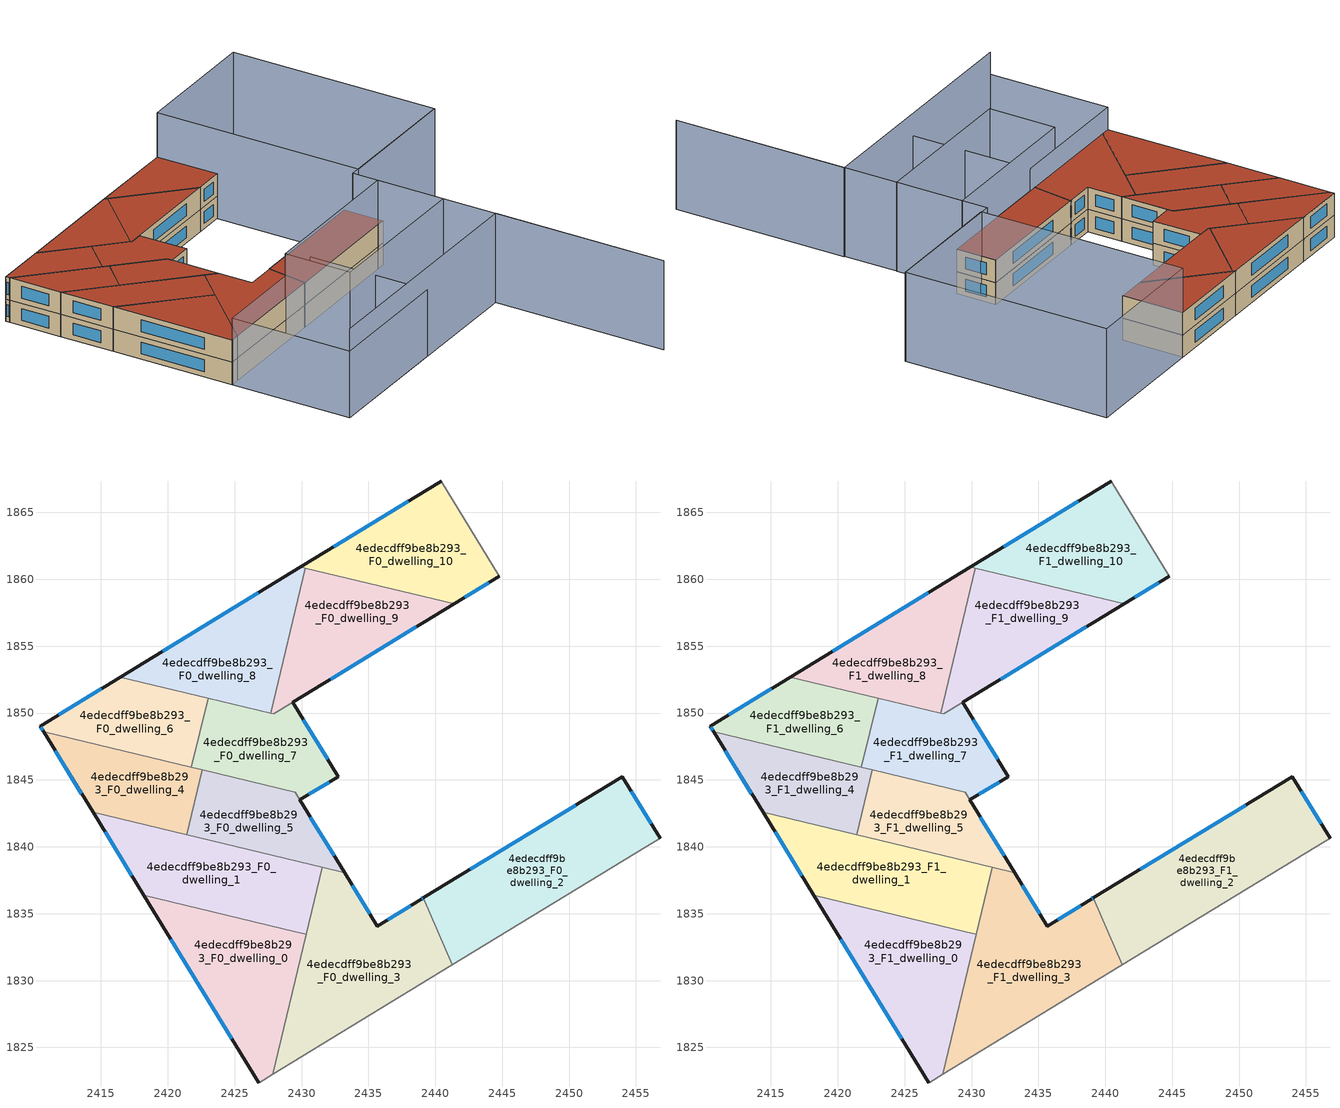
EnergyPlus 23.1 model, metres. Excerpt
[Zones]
4edecdff9be8b293_F0_dwelling_0
 floor ground (EU_floor_Construction): 2430.35,1833.46 2427.83,1822.98 2426.83,1822.37 2418.22,1836.37 z0
 wall outside (EU_wall_Construction): 2418.22,1836.37 2426.82,1822.37 z0:3
 wall adiabatic (EU_wall_Construction): 2426.83,1822.37 2427.83,1822.98 z0:3
 wall to 4edecdff9be8b293_F0_dwelling_1 (EU_wall_Construction): 2429.53,1833.66 2418.22,1836.37 / 2430.35,1833.46 2429.54,1833.66 z0:3
 wall to 4edecdff9be8b293_F0_dwelling_3 (EU_wall_Construction): 2427.83,1822.98 2430.35,1833.46 z0:3
 window (EU_Window_Construction): 2420.24,1833.08 2424.8,1825.66 z0.7:2.3
4edecdff9be8b293_F0_dwelling_1
 floor ground (EU_floor_Construction): 2431.55,1838.46 2430.35,1833.46 2418.22,1836.37 2414.42,1842.57 z0
 wall outside (EU_wall_Construction): 2414.42,1842.57 2418.22,1836.37 z0:3
 wall to 4edecdff9be8b293_F0_dwelling_5 (EU_wall_Construction): 2431.55,1838.46 2421.41,1840.89 z0:3
 wall to 4edecdff9be8b293_F0_dwelling_3 (EU_wall_Construction): 2430.35,1833.47 2431.55,1838.46 z0:3
 wall to 4edecdff9be8b293_F0_dwelling_4 (EU_wall_Construction): 2421.41,1840.89 2414.42,1842.57 z0:3
 window (EU_Window_Construction): 2415.31,1841.11 2417.33,1837.83 z0.7:2.3
4edecdff9be8b293_F0_dwelling_10
 floor ground (EU_floor_Construction): 2440.43,1867.32 2444.78,1860.23 2441.4,1858.17 2429.94,1860.92 z0
 wall outside (EU_wall_Construction): 2440.43,1867.32 2429.94,1860.92 / 2441.4,1858.17 2444.78,1860.23 z0:3
 wall adiabatic (EU_wall_Construction): 2444.78,1860.23 2440.43,1867.32 z0:3
 wall to 4edecdff9be8b293_F0_dwelling_9 (EU_wall_Construction): 2430.29,1860.84 2441.4,1858.17 z0:3
 wall to 4edecdff9be8b293_F0_dwelling_8 (EU_wall_Construction): 2429.94,1860.92 2430.29,1860.84 z0:3
 window (EU_Window_Construction): 2437.96,1865.82 2432.4,1862.42 / 2442.19,1858.65 2443.99,1859.75 z0.7:2.3
4edecdff9be8b293_F0_dwelling_2
 floor ground (EU_floor_Construction): 2453.97,1845.25 2456.8,1840.65 2455.69,1839.98 2441.25,1831.17 2439.11,1836.18 z0
 wall outside (EU_wall_Construction): 2456.8,1840.65 2453.97,1845.25 2439.11,1836.18 z0:3
 wall adiabatic (EU_wall_Construction): 2441.25,1831.17 2455.69,1839.98 2456.8,1840.65 z0:3
 wall to 4edecdff9be8b293_F0_dwelling_3 (EU_wall_Construction): 2439.11,1836.18 2441.25,1831.17 z0:3
 window (EU_Window_Construction): 2456.13,1841.73 2454.63,1844.17 / 2450.48,1843.12 2442.6,1838.31 z0.7:2.3
4edecdff9be8b293_F0_dwelling_3
 floor ground (EU_floor_Construction): 2439.11,1836.18 2441.25,1831.17 2441.08,1831.07 2427.83,1822.98 2431.55,1838.46 2433.23,1838.05 2435.67,1834.08 2438.94,1836.08 z0
 wall outside (EU_wall_Construction): 2439.11,1836.18 2438.94,1836.08 2435.67,1834.08 2433.23,1838.05 z0:3
 wall adiabatic (EU_wall_Construction): 2427.83,1822.98 2441.08,1831.07 2441.25,1831.17 z0:3
 wall to 4edecdff9be8b293_F0_dwelling_5 (EU_wall_Construction): 2433.23,1838.05 2431.55,1838.45 z0:3
 window (EU_Window_Construction): 2438.17,1835.61 2436.44,1834.55 / 2439.07,1836.16 2438.98,1836.1 / 2435.1,1835.01 2433.81,1837.12 z0.7:2.3
4edecdff9be8b293_F0_dwelling_4
 floor ground (EU_floor_Construction): 2422.58,1845.75 2421.41,1840.89 2414.42,1842.57 2410.71,1848.6 z0
 wall outside (EU_wall_Construction): 2410.71,1848.6 2414.42,1842.57 z0:3
 wall to 4edecdff9be8b293_F0_dwelling_5 (EU_wall_Construction): 2421.41,1840.89 2422.58,1845.75 z0:3
 wall to 4edecdff9be8b293_F0_dwelling_6 (EU_wall_Construction): 2421.77,1845.95 2410.71,1848.6 z0:3
 wall to 4edecdff9be8b293_F0_dwelling_7 (EU_wall_Construction): 2422.58,1845.75 2421.77,1845.95 z0:3
 window (EU_Window_Construction): 2411.58,1847.18 2413.55,1843.98 z0.7:2.3
4edecdff9be8b293_F0_dwelling_5
 floor ground (EU_floor_Construction): 2429.53,1844.08 2433.23,1838.05 2421.41,1840.89 2422.58,1845.75 z0
 wall outside (EU_wall_Construction): 2433.23,1838.05 2429.88,1843.51 z0:3
 wall to 4edecdff9be8b293_F0_dwelling_7 (EU_wall_Construction): 2429.88,1843.51 2429.53,1844.08 2422.58,1845.75 z0:3
 window (EU_Window_Construction): 2432.45,1839.33 2430.67,1842.23 z0.7:2.3
4edecdff9be8b293_F0_dwelling_6
 floor ground (EU_floor_Construction): 2423.01,1851.11 2421.77,1845.95 2410.71,1848.6 2410.45,1849.03 2416.45,1852.69 z0
 wall outside (EU_wall_Construction): 2416.45,1852.69 2410.45,1849.03 2410.71,1848.6 z0:3
 wall to 4edecdff9be8b293_F0_dwelling_7 (EU_wall_Construction): 2421.77,1845.95 2423.01,1851.11 z0:3
 wall to 4edecdff9be8b293_F0_dwelling_8 (EU_wall_Construction): 2423.01,1851.11 2416.45,1852.69 z0:3
 window (EU_Window_Construction): 2415.04,1851.83 2411.86,1849.89 / 2410.51,1848.93 2410.65,1848.7 z0.7:2.3
4edecdff9be8b293_F0_dwelling_7
 floor ground (EU_floor_Construction): 2429.33,1850.81 2432.74,1845.25 2429.88,1843.51 2429.53,1844.08 2421.77,1845.95 2423.01,1851.11 2427.91,1849.94 z0
 wall outside (EU_wall_Construction): 2429.88,1843.51 2432.74,1845.25 2429.33,1850.81 z0:3
 wall to 4edecdff9be8b293_F0_dwelling_9 (EU_wall_Construction): 2429.33,1850.81 2427.91,1849.94 / 2427.9,1849.94 2427.68,1849.99 z0:3
 wall to 4edecdff9be8b293_F0_dwelling_8 (EU_wall_Construction): 2427.68,1849.99 2423.01,1851.11 z0:3
 window (EU_Window_Construction): 2431.94,1846.56 2430.13,1849.5 / 2430.55,1843.92 2432.07,1844.84 z0.7:2.3
4edecdff9be8b293_F0_dwelling_8
 floor ground (EU_floor_Construction): 2430.29,1860.84 2427.68,1849.99 2416.45,1852.69 2429.94,1860.92 z0
 wall outside (EU_wall_Construction): 2429.94,1860.92 2416.45,1852.69 z0:3
 wall to 4edecdff9be8b293_F0_dwelling_9 (EU_wall_Construction): 2427.68,1849.99 2430.29,1860.84 z0:3
 window (EU_Window_Construction): 2426.77,1858.99 2419.62,1854.62 z0.7:2.3
4edecdff9be8b293_F0_dwelling_9
 floor ground (EU_floor_Construction): 2441.4,1858.17 2427.91,1849.94 2427.68,1849.99 2430.29,1860.84 z0
 wall outside (EU_wall_Construction): 2429.34,1850.81 2441.4,1858.17 z0:3
 window (EU_Window_Construction): 2432.17,1852.54 2438.57,1856.44 z0.7:2.3
4edecdff9be8b293_F1_dwelling_0
 floor to 4edecdff9be8b293_F0_dwelling_0 (EU_floor_Construction): 2430.35,1833.46 2427.83,1822.98 2426.83,1822.37 2418.22,1836.37 z3
 wall outside (EU_wall_Construction): 2418.22,1836.37 2426.82,1822.37 z3:6
 wall adiabatic (EU_wall_Construction): 2426.83,1822.37 2427.83,1822.98 z3:6
 wall to 4edecdff9be8b293_F1_dwelling_1 (EU_wall_Construction): 2429.53,1833.66 2418.22,1836.37 / 2430.35,1833.46 2429.54,1833.66 z3:6
 wall to 4edecdff9be8b293_F1_dwelling_3 (EU_wall_Construction): 2427.83,1822.98 2430.35,1833.46 z3:6
 window (EU_Window_Construction): 2420.24,1833.08 2424.8,1825.66 z3.7:5.3
 roof outside (EU_roof_Construction): 2427.83,1822.98 2430.35,1833.46 2418.22,1836.37 2426.82,1822.37 z6
4edecdff9be8b293_F1_dwelling_1
 floor to 4edecdff9be8b293_F0_dwelling_1 (EU_floor_Construction): 2431.55,1838.46 2430.35,1833.46 2418.22,1836.37 2414.42,1842.57 z3
 wall outside (EU_wall_Construction): 2414.42,1842.57 2418.22,1836.37 z3:6
 wall to 4edecdff9be8b293_F1_dwelling_5 (EU_wall_Construction): 2431.55,1838.46 2421.41,1840.89 z3:6
 wall to 4edecdff9be8b293_F1_dwelling_3 (EU_wall_Construction): 2430.35,1833.47 2431.55,1838.46 z3:6
 wall to 4edecdff9be8b293_F1_dwelling_4 (EU_wall_Construction): 2421.41,1840.89 2414.42,1842.57 z3:6
 window (EU_Window_Construction): 2415.31,1841.11 2417.33,1837.83 z3.7:5.3
 roof outside (EU_roof_Construction): 2430.35,1833.46 2431.55,1838.46 2414.42,1842.57 2418.22,1836.37 z6
4edecdff9be8b293_F1_dwelling_10
 floor to 4edecdff9be8b293_F0_dwelling_10 (EU_floor_Construction): 2440.43,1867.32 2444.78,1860.23 2441.4,1858.17 2429.94,1860.92 z3
 wall outside (EU_wall_Construction): 2440.43,1867.32 2429.94,1860.92 / 2441.4,1858.17 2444.78,1860.23 z3:6
 wall adiabatic (EU_wall_Construction): 2444.78,1860.23 2440.43,1867.32 z3:6
 wall to 4edecdff9be8b293_F1_dwelling_9 (EU_wall_Construction): 2430.29,1860.84 2441.4,1858.17 z3:6
 wall to 4edecdff9be8b293_F1_dwelling_8 (EU_wall_Construction): 2429.94,1860.92 2430.29,1860.84 z3:6
 window (EU_Window_Construction): 2437.96,1865.82 2432.4,1862.42 / 2442.19,1858.65 2443.99,1859.75 z3.7:5.3
 roof outside (EU_roof_Construction): 2444.78,1860.23 2440.43,1867.32 2429.94,1860.92 2441.4,1858.17 z6
4edecdff9be8b293_F1_dwelling_2
 floor to 4edecdff9be8b293_F0_dwelling_2 (EU_floor_Construction): 2453.97,1845.25 2456.8,1840.65 2455.69,1839.98 2441.25,1831.17 2439.11,1836.18 z3
 wall outside (EU_wall_Construction): 2456.8,1840.65 2453.97,1845.25 2439.11,1836.18 z3:6
 wall adiabatic (EU_wall_Construction): 2441.25,1831.17 2455.69,1839.98 2456.8,1840.65 z3:6
 wall to 4edecdff9be8b293_F1_dwelling_3 (EU_wall_Construction): 2439.11,1836.18 2441.25,1831.17 z3:6
 window (EU_Window_Construction): 2456.13,1841.73 2454.63,1844.17 / 2450.48,1843.12 2442.6,1838.31 z3.7:5.3
 roof outside (EU_roof_Construction): 2455.69,1839.98 2456.8,1840.65 2453.97,1845.25 2439.11,1836.18 2441.25,1831.17 z6
4edecdff9be8b293_F1_dwelling_3
 floor to 4edecdff9be8b293_F0_dwelling_3 (EU_floor_Construction): 2439.11,1836.18 2441.25,1831.17 2441.08,1831.07 2427.83,1822.98 2431.55,1838.46 2433.23,1838.05 2435.67,1834.08 2438.94,1836.08 z3
 wall outside (EU_wall_Construction): 2439.11,1836.18 2438.94,1836.08 2435.67,1834.08 2433.23,1838.05 z3:6
 wall adiabatic (EU_wall_Construction): 2427.83,1822.98 2441.08,1831.07 2441.25,1831.17 z3:6
 wall to 4edecdff9be8b293_F1_dwelling_5 (EU_wall_Construction): 2433.23,1838.05 2431.55,1838.45 z3:6
 window (EU_Window_Construction): 2438.17,1835.61 2436.44,1834.55 / 2439.07,1836.16 2438.98,1836.1 / 2435.1,1835.01 2433.81,1837.12 z3.7:5.3
 roof outside (EU_roof_Construction): 2441.08,1831.07 2441.25,1831.17 2439.11,1836.18 2438.94,1836.08 2435.67,1834.08 2433.23,1838.05 2431.55,1838.46 2427.83,1822.98 z6
4edecdff9be8b293_F1_dwelling_4
 floor to 4edecdff9be8b293_F0_dwelling_4 (EU_floor_Construction): 2422.58,1845.75 2421.41,1840.89 2414.42,1842.57 2410.71,1848.6 z3
 wall outside (EU_wall_Construction): 2410.71,1848.6 2414.42,1842.57 z3:6
 wall to 4edecdff9be8b293_F1_dwelling_5 (EU_wall_Construction): 2421.41,1840.89 2422.58,1845.75 z3:6
 wall to 4edecdff9be8b293_F1_dwelling_6 (EU_wall_Construction): 2421.77,1845.95 2410.71,1848.6 z3:6
 wall to 4edecdff9be8b293_F1_dwelling_7 (EU_wall_Construction): 2422.58,1845.75 2421.77,1845.95 z3:6
 window (EU_Window_Construction): 2411.58,1847.18 2413.55,1843.98 z3.7:5.3
 roof outside (EU_roof_Construction): 2421.41,1840.89 2422.58,1845.75 2410.71,1848.6 2414.42,1842.57 z6
4edecdff9be8b293_F1_dwelling_5
 floor to 4edecdff9be8b293_F0_dwelling_5 (EU_floor_Construction): 2429.53,1844.08 2433.23,1838.05 2421.41,1840.89 2422.58,1845.75 z3
 wall outside (EU_wall_Construction): 2433.23,1838.05 2429.88,1843.51 z3:6
 wall to 4edecdff9be8b293_F1_dwelling_7 (EU_wall_Construction): 2429.88,1843.51 2429.53,1844.08 2422.58,1845.75 z3:6
 window (EU_Window_Construction): 2432.45,1839.33 2430.67,1842.23 z3.7:5.3
 roof outside (EU_roof_Construction): 2433.23,1838.05 2429.53,1844.08 2422.58,1845.75 2421.41,1840.89 z6
4edecdff9be8b293_F1_dwelling_6
 floor to 4edecdff9be8b293_F0_dwelling_6 (EU_floor_Construction): 2423.01,1851.11 2421.77,1845.95 2410.71,1848.6 2410.45,1849.03 2416.45,1852.69 z3
 wall outside (EU_wall_Construction): 2416.45,1852.69 2410.45,1849.03 2410.71,1848.6 z3:6
 wall to 4edecdff9be8b293_F1_dwelling_7 (EU_wall_Construction): 2421.77,1845.95 2423.01,1851.11 z3:6
 wall to 4edecdff9be8b293_F1_dwelling_8 (EU_wall_Construction): 2423.01,1851.11 2416.45,1852.69 z3:6
 window (EU_Window_Construction): 2415.04,1851.83 2411.86,1849.89 / 2410.51,1848.93 2410.65,1848.7 z3.7:5.3
 roof outside (EU_roof_Construction): 2421.77,1845.95 2423.01,1851.11 2416.45,1852.69 2410.45,1849.03 2410.71,1848.6 z6
4edecdff9be8b293_F1_dwelling_7
 floor to 4edecdff9be8b293_F0_dwelling_7 (EU_floor_Construction): 2429.33,1850.81 2432.74,1845.25 2429.88,1843.51 2429.53,1844.08 2421.77,1845.95 2423.01,1851.11 2427.91,1849.94 z3
 wall outside (EU_wall_Construction): 2429.88,1843.51 2432.74,1845.25 2429.33,1850.81 z3:6
 wall to 4edecdff9be8b293_F1_dwelling_9 (EU_wall_Construction): 2429.33,1850.81 2427.91,1849.94 / 2427.9,1849.94 2427.68,1849.99 z3:6
 wall to 4edecdff9be8b293_F1_dwelling_8 (EU_wall_Construction): 2427.68,1849.99 2423.01,1851.11 z3:6
 window (EU_Window_Construction): 2431.94,1846.56 2430.13,1849.5 / 2430.55,1843.92 2432.07,1844.84 z3.7:5.3
 roof outside (EU_roof_Construction): 2432.74,1845.25 2429.33,1850.81 2427.91,1849.94 2423.01,1851.11 2421.77,1845.95 2429.53,1844.08 2429.88,1843.51 z6
4edecdff9be8b293_F1_dwelling_8
 floor to 4edecdff9be8b293_F0_dwelling_8 (EU_floor_Construction): 2430.29,1860.84 2427.68,1849.99 2416.45,1852.69 2429.94,1860.92 z3
 wall outside (EU_wall_Construction): 2429.94,1860.92 2416.45,1852.69 z3:6
 wall to 4edecdff9be8b293_F1_dwelling_9 (EU_wall_Construction): 2427.68,1849.99 2430.29,1860.84 z3:6
 window (EU_Window_Construction): 2426.77,1858.99 2419.62,1854.62 z3.7:5.3
 roof outside (EU_roof_Construction): 2427.68,1849.99 2430.29,1860.84 2429.94,1860.92 2416.45,1852.69 z6
4edecdff9be8b293_F1_dwelling_9
 floor to 4edecdff9be8b293_F0_dwelling_9 (EU_floor_Construction): 2441.4,1858.17 2427.9,1849.94 2427.68,1849.99 2430.29,1860.84 z3
 wall outside (EU_wall_Construction): 2429.34,1850.81 2441.4,1858.17 z3:6
 window (EU_Window_Construction): 2432.17,1852.54 2438.57,1856.44 z3.7:5.3
 roof outside (EU_roof_Construction): 2441.4,1858.17 2430.29,1860.84 2427.68,1849.99 2427.9,1849.94 z6
shading: 2435.32,1808.53 2464.24,1826.17 / 2464.24,1826.17 2476.37,1806.3 / 2476.4,1806.25 2453.87,1842.93 / 2453.87,1842.93 2470,1852.84 / 2460.42,1832.28 2442.01,1821.04 / 2442.01,1821.04 2437.3,1828.76 / 2437.3,1828.76 2455.71,1839.99 / 2455.71,1839.99 2460.42,1832.28 / 2455,1843.57 2440.43,1867.32 / 2440.43,1867.32 2455.52,1876.59 / 2455.52,1876.59 2470.1,1852.83 / 2470.1,1852.83 2455,1843.57 z0:12; 2450.69,1817.85 2435.31,1808.46 / 2435.31,1808.46 2426.82,1822.37 / 2426.82,1822.37 2442.21,1831.76 / 2442.21,1831.76 2450.69,1817.85 z0:9
[Building]
EU S2 Campaign: North Axis=0; Terrain=City; Solar Distribution=FullExterior
[Site:Location]
Budapest.Ferenc.Liszt.Intl.AP: Latitude=47.437; Longitude=19.256; Time Zone=1; Elevation=185
[SizingPeriod:WeatherFileDays]
AnnualSizingPeriod: Begin Month=1; Begin Day of Month=1; End Month=12; End Day of Month=31; Day of Week for Start Day=Monday; Use Weather File Daylight Saving Period=No; Use Weather File Rain and Snow Indicators=No
[MATERIAL]
EU_InternalMass_Material: Roughness=MediumRough; Thickness=0.1; Conductivity=1; Density=1800; Specific Heat=900; Thermal Absorptance=0.9; Solar Absorptance=0.7; Visible Absorptance=0.7
[MATERIAL:NOMASS] Roughness=MediumRough; Thermal Absorptance=0.9; Solar Absorptance=0.7; Visible Absorptance=0.7
Name | Thermal Resistance
EU_wall_NoMass | 0.832559
EU_roof_NoMass | 1.39638
EU_floor_NoMass | 0.872794
[WINDOWMATERIAL:SIMPLEGLAZINGSYSTEM]
EU_Window_SimpleGlazing: UFactor=2.79869; Solar Heat Gain Coefficient=0.75; Visible Transmittance=0.75
[CONSTRUCTION]
EU_wall_Construction: EU_wall_NoMass
EU_roof_Construction: EU_roof_NoMass
EU_floor_Construction: EU_floor_NoMass
EU_Window_Construction: EU_Window_SimpleGlazing
EU_InternalMass_Construction: EU_InternalMass_Material
[ZONE] Type=1; Multiplier=1; Ceiling Height=autocalculate; Floor Area=autocalculate; Part of Total Floor Area=Yes
Name | Volume
4edecdff9be8b293_F0_dwelling_0; 4edecdff9be8b293_F1_dwelling_0 | 230.536
4edecdff9be8b293_F0_dwelling_1; 4edecdff9be8b293_F1_dwelling_1 | 231.755
4edecdff9be8b293_F0_dwelling_10; 4edecdff9be8b293_F1_dwelling_10 | 202.791
4edecdff9be8b293_F0_dwelling_2; 4edecdff9be8b293_F1_dwelling_2 | 287.975
4edecdff9be8b293_F0_dwelling_3; 4edecdff9be8b293_F1_dwelling_3 | 288.392
4edecdff9be8b293_F0_dwelling_4; 4edecdff9be8b293_F1_dwelling_4 | 145.512
4edecdff9be8b293_F0_dwelling_5; 4edecdff9be8b293_F1_dwelling_5 | 144.783
4edecdff9be8b293_F0_dwelling_6; 4edecdff9be8b293_F1_dwelling_6 | 149.737
4edecdff9be8b293_F0_dwelling_7; 4edecdff9be8b293_F1_dwelling_7 | 154.584
4edecdff9be8b293_F0_dwelling_8; 4edecdff9be8b293_F1_dwelling_8 | 199.288
4edecdff9be8b293_F0_dwelling_9 | 195.052
4edecdff9be8b293_F1_dwelling_9 | 194.97
[INTERNALMASS] Construction=EU_InternalMass_Construction
Name | Zone or ZoneList | Surface Area
4edecdff9be8b293_F0_dwelling_0_EU_InternalMass | 4edecdff9be8b293_F0_dwelling_0 | 76.9082
4edecdff9be8b293_F0_dwelling_1_EU_InternalMass | 4edecdff9be8b293_F0_dwelling_1 | 77.2553
4edecdff9be8b293_F0_dwelling_2_EU_InternalMass | 4edecdff9be8b293_F0_dwelling_2 | 95.9982
4edecdff9be8b293_F0_dwelling_3_EU_InternalMass | 4edecdff9be8b293_F0_dwelling_3 | 96.1208
4edecdff9be8b293_F0_dwelling_4_EU_InternalMass | 4edecdff9be8b293_F0_dwelling_4 | 48.5019
4edecdff9be8b293_F0_dwelling_5_EU_InternalMass | 4edecdff9be8b293_F0_dwelling_5 | 48.2767
4edecdff9be8b293_F0_dwelling_6_EU_InternalMass | 4edecdff9be8b293_F0_dwelling_6 | 49.9124
4edecdff9be8b293_F0_dwelling_7_EU_InternalMass | 4edecdff9be8b293_F0_dwelling_7 | 51.5293
4edecdff9be8b293_F0_dwelling_8_EU_InternalMass | 4edecdff9be8b293_F0_dwelling_8 | 66.4246
4edecdff9be8b293_F0_dwelling_9_EU_InternalMass | 4edecdff9be8b293_F0_dwelling_9 | 65.0206
4edecdff9be8b293_F0_dwelling_10_EU_InternalMass | 4edecdff9be8b293_F0_dwelling_10 | 67.597
4edecdff9be8b293_F1_dwelling_0_EU_InternalMass | 4edecdff9be8b293_F1_dwelling_0 | 76.9082
4edecdff9be8b293_F1_dwelling_1_EU_InternalMass | 4edecdff9be8b293_F1_dwelling_1 | 77.2553
4edecdff9be8b293_F1_dwelling_2_EU_InternalMass | 4edecdff9be8b293_F1_dwelling_2 | 95.9982
4edecdff9be8b293_F1_dwelling_3_EU_InternalMass | 4edecdff9be8b293_F1_dwelling_3 | 96.1208
4edecdff9be8b293_F1_dwelling_4_EU_InternalMass | 4edecdff9be8b293_F1_dwelling_4 | 48.5019
4edecdff9be8b293_F1_dwelling_5_EU_InternalMass | 4edecdff9be8b293_F1_dwelling_5 | 48.2767
4edecdff9be8b293_F1_dwelling_6_EU_InternalMass | 4edecdff9be8b293_F1_dwelling_6 | 49.9124
4edecdff9be8b293_F1_dwelling_7_EU_InternalMass | 4edecdff9be8b293_F1_dwelling_7 | 51.5293
4edecdff9be8b293_F1_dwelling_8_EU_InternalMass | 4edecdff9be8b293_F1_dwelling_8 | 66.4246
4edecdff9be8b293_F1_dwelling_9_EU_InternalMass | 4edecdff9be8b293_F1_dwelling_9 | 65.0206
4edecdff9be8b293_F1_dwelling_10_EU_InternalMass | 4edecdff9be8b293_F1_dwelling_10 | 67.597
[OTHEREQUIPMENT] Fuel Type=Electricity; Design Level Calculation Method=Watts/Area; Power per Zone Floor Area=1; Fraction Latent=0; Fraction Radiant=0; Fraction Lost=0; Carbon Dioxide Generation Rate=0; EndUse Subcategory=EU_Step8_InternalGains
Name | Zone or ZoneList or Space or SpaceList | Schedule
EU_Step8_InternalGain_4edecdff9be8b293_F0_dwelling_0_f000 | 4edecdff9be8b293_F0_dwelling_0 | EU_Step8_GainSchedule_4edecdff9be8b293_F0_dwelling_0_f000
EU_Step8_InternalGain_4edecdff9be8b293_F0_dwelling_1_f000 | 4edecdff9be8b293_F0_dwelling_1 | EU_Step8_GainSchedule_4edecdff9be8b293_F0_dwelling_1_f000
EU_Step8_InternalGain_4edecdff9be8b293_F0_dwelling_2_f000 | 4edecdff9be8b293_F0_dwelling_2 | EU_Step8_GainSchedule_4edecdff9be8b293_F0_dwelling_2_f000
EU_Step8_InternalGain_4edecdff9be8b293_F0_dwelling_3_f000 | 4edecdff9be8b293_F0_dwelling_3 | EU_Step8_GainSchedule_4edecdff9be8b293_F0_dwelling_3_f000
EU_Step8_InternalGain_4edecdff9be8b293_F0_dwelling_4_f000 | 4edecdff9be8b293_F0_dwelling_4 | EU_Step8_GainSchedule_4edecdff9be8b293_F0_dwelling_4_f000
EU_Step8_InternalGain_4edecdff9be8b293_F0_dwelling_5_f000 | 4edecdff9be8b293_F0_dwelling_5 | EU_Step8_GainSchedule_4edecdff9be8b293_F0_dwelling_5_f000
EU_Step8_InternalGain_4edecdff9be8b293_F0_dwelling_6_f000 | 4edecdff9be8b293_F0_dwelling_6 | EU_Step8_GainSchedule_4edecdff9be8b293_F0_dwelling_6_f000
EU_Step8_InternalGain_4edecdff9be8b293_F0_dwelling_7_f000 | 4edecdff9be8b293_F0_dwelling_7 | EU_Step8_GainSchedule_4edecdff9be8b293_F0_dwelling_7_f000
EU_Step8_InternalGain_4edecdff9be8b293_F0_dwelling_8_f000 | 4edecdff9be8b293_F0_dwelling_8 | EU_Step8_GainSchedule_4edecdff9be8b293_F0_dwelling_8_f000
EU_Step8_InternalGain_4edecdff9be8b293_F0_dwelling_9_f000 | 4edecdff9be8b293_F0_dwelling_9 | EU_Step8_GainSchedule_4edecdff9be8b293_F0_dwelling_9_f000
EU_Step8_InternalGain_4edecdff9be8b293_F0_dwelling_10_f000 | 4edecdff9be8b293_F0_dwelling_10 | EU_Step8_GainSchedule_4edecdff9be8b293_F0_dwelling_10_f000
EU_Step8_InternalGain_4edecdff9be8b293_F1_dwelling_0_f000 | 4edecdff9be8b293_F1_dwelling_0 | EU_Step8_GainSchedule_4edecdff9be8b293_F1_dwelling_0_f000
EU_Step8_InternalGain_4edecdff9be8b293_F1_dwelling_1_f000 | 4edecdff9be8b293_F1_dwelling_1 | EU_Step8_GainSchedule_4edecdff9be8b293_F1_dwelling_1_f000
EU_Step8_InternalGain_4edecdff9be8b293_F1_dwelling_2_f000 | 4edecdff9be8b293_F1_dwelling_2 | EU_Step8_GainSchedule_4edecdff9be8b293_F1_dwelling_2_f000
EU_Step8_InternalGain_4edecdff9be8b293_F1_dwelling_3_f000 | 4edecdff9be8b293_F1_dwelling_3 | EU_Step8_GainSchedule_4edecdff9be8b293_F1_dwelling_3_f000
EU_Step8_InternalGain_4edecdff9be8b293_F1_dwelling_4_f000 | 4edecdff9be8b293_F1_dwelling_4 | EU_Step8_GainSchedule_4edecdff9be8b293_F1_dwelling_4_f000
EU_Step8_InternalGain_4edecdff9be8b293_F1_dwelling_5_f000 | 4edecdff9be8b293_F1_dwelling_5 | EU_Step8_GainSchedule_4edecdff9be8b293_F1_dwelling_5_f000
EU_Step8_InternalGain_4edecdff9be8b293_F1_dwelling_6_f000 | 4edecdff9be8b293_F1_dwelling_6 | EU_Step8_GainSchedule_4edecdff9be8b293_F1_dwelling_6_f000
EU_Step8_InternalGain_4edecdff9be8b293_F1_dwelling_7_f000 | 4edecdff9be8b293_F1_dwelling_7 | EU_Step8_GainSchedule_4edecdff9be8b293_F1_dwelling_7_f000
EU_Step8_InternalGain_4edecdff9be8b293_F1_dwelling_8_f000 | 4edecdff9be8b293_F1_dwelling_8 | EU_Step8_GainSchedule_4edecdff9be8b293_F1_dwelling_8_f000
EU_Step8_InternalGain_4edecdff9be8b293_F1_dwelling_9_f000 | 4edecdff9be8b293_F1_dwelling_9 | EU_Step8_GainSchedule_4edecdff9be8b293_F1_dwelling_9_f000
EU_Step8_InternalGain_4edecdff9be8b293_F1_dwelling_10_f000 | 4edecdff9be8b293_F1_dwelling_10 | EU_Step8_GainSchedule_4edecdff9be8b293_F1_dwelling_10_f000
[ZONEVENTILATION:DESIGNFLOWRATE] Schedule=EU_AlwaysOn; Design Flow Rate Calculation Method=AirChanges/Hour; Air Changes per Hour=0.475469; Ventilation Type=Natural; Fan Pressure Rise=0; Fan Total Efficiency=1; Constant Term Coefficient=1; Temperature Term Coefficient=0; Velocity Term Coefficient=0; Velocity Squared Term Coefficient=0; Minimum Indoor Temperature=-100; Maximum Indoor Temperature=100; Delta Temperature=-100; Minimum Outdoor Temperature=-100; Maximum Outdoor Temperature=100; Maximum Wind Speed=40
Name | Zone or ZoneList or Space or SpaceList
EU_ConstantAir_4edecdff9be8b293_F0_dwelling_0 | 4edecdff9be8b293_F0_dwelling_0
EU_ConstantAir_4edecdff9be8b293_F0_dwelling_1 | 4edecdff9be8b293_F0_dwelling_1
EU_ConstantAir_4edecdff9be8b293_F0_dwelling_2 | 4edecdff9be8b293_F0_dwelling_2
EU_ConstantAir_4edecdff9be8b293_F0_dwelling_3 | 4edecdff9be8b293_F0_dwelling_3
EU_ConstantAir_4edecdff9be8b293_F0_dwelling_4 | 4edecdff9be8b293_F0_dwelling_4
EU_ConstantAir_4edecdff9be8b293_F0_dwelling_5 | 4edecdff9be8b293_F0_dwelling_5
EU_ConstantAir_4edecdff9be8b293_F0_dwelling_6 | 4edecdff9be8b293_F0_dwelling_6
EU_ConstantAir_4edecdff9be8b293_F0_dwelling_7 | 4edecdff9be8b293_F0_dwelling_7
EU_ConstantAir_4edecdff9be8b293_F0_dwelling_8 | 4edecdff9be8b293_F0_dwelling_8
EU_ConstantAir_4edecdff9be8b293_F0_dwelling_9 | 4edecdff9be8b293_F0_dwelling_9
EU_ConstantAir_4edecdff9be8b293_F0_dwelling_10 | 4edecdff9be8b293_F0_dwelling_10
EU_ConstantAir_4edecdff9be8b293_F1_dwelling_0 | 4edecdff9be8b293_F1_dwelling_0
EU_ConstantAir_4edecdff9be8b293_F1_dwelling_1 | 4edecdff9be8b293_F1_dwelling_1
EU_ConstantAir_4edecdff9be8b293_F1_dwelling_2 | 4edecdff9be8b293_F1_dwelling_2
EU_ConstantAir_4edecdff9be8b293_F1_dwelling_3 | 4edecdff9be8b293_F1_dwelling_3
EU_ConstantAir_4edecdff9be8b293_F1_dwelling_4 | 4edecdff9be8b293_F1_dwelling_4
EU_ConstantAir_4edecdff9be8b293_F1_dwelling_5 | 4edecdff9be8b293_F1_dwelling_5
EU_ConstantAir_4edecdff9be8b293_F1_dwelling_6 | 4edecdff9be8b293_F1_dwelling_6
EU_ConstantAir_4edecdff9be8b293_F1_dwelling_7 | 4edecdff9be8b293_F1_dwelling_7
EU_ConstantAir_4edecdff9be8b293_F1_dwelling_8 | 4edecdff9be8b293_F1_dwelling_8
EU_ConstantAir_4edecdff9be8b293_F1_dwelling_9 | 4edecdff9be8b293_F1_dwelling_9
EU_ConstantAir_4edecdff9be8b293_F1_dwelling_10 | 4edecdff9be8b293_F1_dwelling_10
[HVACTEMPLATE:THERMOSTAT] Constant Heating Setpoint=20; Constant Cooling Setpoint=50
EU_HeatOnly_4edecdff9be8b293_F0_dwelling_0; EU_HeatOnly_4edecdff9be8b293_F0_dwelling_1; EU_HeatOnly_4edecdff9be8b293_F0_dwelling_2; EU_HeatOnly_4edecdff9be8b293_F0_dwelling_3; EU_HeatOnly_4edecdff9be8b293_F0_dwelling_4; EU_HeatOnly_4edecdff9be8b293_F0_dwelling_5; EU_HeatOnly_4edecdff9be8b293_F0_dwelling_6; EU_HeatOnly_4edecdff9be8b293_F0_dwelling_7; EU_HeatOnly_4edecdff9be8b293_F0_dwelling_8; EU_HeatOnly_4edecdff9be8b293_F0_dwelling_9; EU_HeatOnly_4edecdff9be8b293_F0_dwelling_10; EU_HeatOnly_4edecdff9be8b293_F1_dwelling_0; EU_HeatOnly_4edecdff9be8b293_F1_dwelling_1; EU_HeatOnly_4edecdff9be8b293_F1_dwelling_2; EU_HeatOnly_4edecdff9be8b293_F1_dwelling_3; EU_HeatOnly_4edecdff9be8b293_F1_dwelling_4; EU_HeatOnly_4edecdff9be8b293_F1_dwelling_5; EU_HeatOnly_4edecdff9be8b293_F1_dwelling_6; EU_HeatOnly_4edecdff9be8b293_F1_dwelling_7; EU_HeatOnly_4edecdff9be8b293_F1_dwelling_8; EU_HeatOnly_4edecdff9be8b293_F1_dwelling_9; EU_HeatOnly_4edecdff9be8b293_F1_dwelling_10
[HVACTEMPLATE:ZONE:IDEALLOADSAIRSYSTEM] System Availability Schedule=EU_AlwaysOn; Maximum Heating Supply Air Temperature=50; Minimum Cooling Supply Air Temperature=13; Maximum Heating Supply Air Humidity Ratio=0.0156; Minimum Cooling Supply Air Humidity Ratio=0.0077; Heating Limit=NoLimit; Cooling Limit=NoLimit; Heating Availability Schedule=EU_AlwaysOn; Cooling Availability Schedule=EU_CoolingOff; Dehumidification Control Type=ConstantSensibleHeatRatio; Cooling Sensible Heat Ratio=0.7; Dehumidification Setpoint=60; Humidification Control Type=None; Humidification Setpoint=30; Outdoor Air Method=None; Outdoor Air Flow Rate per Person=0.00944; Outdoor Air Flow Rate per Zone Floor Area=0; Outdoor Air Flow Rate per Zone=0; Demand Controlled Ventilation Type=None; Outdoor Air Economizer Type=NoEconomizer; Heat Recovery Type=None; Sensible Heat Recovery Effectiveness=0.7; Latent Heat Recovery Effectiveness=0.65
Name | Template Thermostat
4edecdff9be8b293_F0_dwelling_0 | EU_HeatOnly_4edecdff9be8b293_F0_dwelling_0
4edecdff9be8b293_F0_dwelling_1 | EU_HeatOnly_4edecdff9be8b293_F0_dwelling_1
4edecdff9be8b293_F0_dwelling_2 | EU_HeatOnly_4edecdff9be8b293_F0_dwelling_2
4edecdff9be8b293_F0_dwelling_3 | EU_HeatOnly_4edecdff9be8b293_F0_dwelling_3
4edecdff9be8b293_F0_dwelling_4 | EU_HeatOnly_4edecdff9be8b293_F0_dwelling_4
4edecdff9be8b293_F0_dwelling_5 | EU_HeatOnly_4edecdff9be8b293_F0_dwelling_5
4edecdff9be8b293_F0_dwelling_6 | EU_HeatOnly_4edecdff9be8b293_F0_dwelling_6
4edecdff9be8b293_F0_dwelling_7 | EU_HeatOnly_4edecdff9be8b293_F0_dwelling_7
4edecdff9be8b293_F0_dwelling_8 | EU_HeatOnly_4edecdff9be8b293_F0_dwelling_8
4edecdff9be8b293_F0_dwelling_9 | EU_HeatOnly_4edecdff9be8b293_F0_dwelling_9
4edecdff9be8b293_F0_dwelling_10 | EU_HeatOnly_4edecdff9be8b293_F0_dwelling_10
4edecdff9be8b293_F1_dwelling_0 | EU_HeatOnly_4edecdff9be8b293_F1_dwelling_0
4edecdff9be8b293_F1_dwelling_1 | EU_HeatOnly_4edecdff9be8b293_F1_dwelling_1
4edecdff9be8b293_F1_dwelling_2 | EU_HeatOnly_4edecdff9be8b293_F1_dwelling_2
4edecdff9be8b293_F1_dwelling_3 | EU_HeatOnly_4edecdff9be8b293_F1_dwelling_3
4edecdff9be8b293_F1_dwelling_4 | EU_HeatOnly_4edecdff9be8b293_F1_dwelling_4
4edecdff9be8b293_F1_dwelling_5 | EU_HeatOnly_4edecdff9be8b293_F1_dwelling_5
4edecdff9be8b293_F1_dwelling_6 | EU_HeatOnly_4edecdff9be8b293_F1_dwelling_6
4edecdff9be8b293_F1_dwelling_7 | EU_HeatOnly_4edecdff9be8b293_F1_dwelling_7
4edecdff9be8b293_F1_dwelling_8 | EU_HeatOnly_4edecdff9be8b293_F1_dwelling_8
4edecdff9be8b293_F1_dwelling_9 | EU_HeatOnly_4edecdff9be8b293_F1_dwelling_9
4edecdff9be8b293_F1_dwelling_10 | EU_HeatOnly_4edecdff9be8b293_F1_dwelling_10
[SIZING:ZONE] Zone Cooling Design Supply Air Temperature Input Method=SupplyAirTemperature; Zone Cooling Design Supply Air Temperature=13; Zone Heating Design Supply Air Temperature Input Method=SupplyAirTemperature; Zone Heating Design Supply Air Temperature=50; Zone Cooling Design Supply Air Humidity Ratio=0.008; Zone Heating Design Supply Air Humidity Ratio=0.008; Cooling Design Air Flow Method=DesignDay; Cooling Design Air Flow Rate=0; Cooling Minimum Air Flow per Zone Floor Area=0.000762; Cooling Minimum Air Flow=0; Cooling Minimum Air Flow Fraction=0.2; Heating Design Air Flow Method=DesignDay; Heating Design Air Flow Rate=0; Heating Maximum Air Flow per Zone Floor Area=0.002032; Heating Maximum Air Flow=0.141576; Heating Maximum Air Flow Fraction=0.3; Account for Dedicated Outdoor Air System=No; Dedicated Outdoor Air System Control Strategy=NeutralSupplyAir; Dedicated Outdoor Air Low Setpoint Temperature for Design=autosize; Dedicated Outdoor Air High Setpoint Temperature for Design=autosize; Zone Load Sizing Method=Sensible Load Only No Latent Load; Zone Latent Cooling Design Supply Air Humidity Ratio Input Method=HumidityRatioDifference; Zone Cooling Design Supply Air Humidity Ratio Difference=0.005; Zone Latent Heating Design Supply Air Humidity Ratio Input Method=HumidityRatioDifference; Zone Humidification Design Supply Air Humidity Ratio Difference=0.005
4edecdff9be8b293_F0_dwelling_0; 4edecdff9be8b293_F0_dwelling_1; 4edecdff9be8b293_F0_dwelling_2; 4edecdff9be8b293_F0_dwelling_3; 4edecdff9be8b293_F0_dwelling_4; 4edecdff9be8b293_F0_dwelling_5; 4edecdff9be8b293_F0_dwelling_6; 4edecdff9be8b293_F0_dwelling_7; 4edecdff9be8b293_F0_dwelling_8; 4edecdff9be8b293_F0_dwelling_9; 4edecdff9be8b293_F0_dwelling_10; 4edecdff9be8b293_F1_dwelling_0; 4edecdff9be8b293_F1_dwelling_1; 4edecdff9be8b293_F1_dwelling_2; 4edecdff9be8b293_F1_dwelling_3; 4edecdff9be8b293_F1_dwelling_4; 4edecdff9be8b293_F1_dwelling_5; 4edecdff9be8b293_F1_dwelling_6; 4edecdff9be8b293_F1_dwelling_7; 4edecdff9be8b293_F1_dwelling_8; 4edecdff9be8b293_F1_dwelling_9; 4edecdff9be8b293_F1_dwelling_10
[SCHEDULE:CONSTANT]
Name | Hourly Value
EU_AlwaysOn | 1
EU_CoolingOff | 0
[SCHEDULE:FILE] Column Number=1; Rows to Skip at Top=0; Number of Hours of Data=8760; Column Separator=Comma; Interpolate to Timestep=No; Minutes per Item=60; Adjust Schedule for Daylight Savings=Yes
Name | File
EU_Step8_GainSchedule_4edecdff9be8b293_F0_dwelling_0_f000 | ../../schedules/4edecdff9be8b293/4edecdff9be8b293_F0_dwelling_0_f000_gain.csv
EU_Step8_GainSchedule_4edecdff9be8b293_F0_dwelling_1_f000 | ../../schedules/4edecdff9be8b293/4edecdff9be8b293_F0_dwelling_1_f000_gain.csv
EU_Step8_GainSchedule_4edecdff9be8b293_F0_dwelling_2_f000 | ../../schedules/4edecdff9be8b293/4edecdff9be8b293_F0_dwelling_2_f000_gain.csv
EU_Step8_GainSchedule_4edecdff9be8b293_F0_dwelling_3_f000 | ../../schedules/4edecdff9be8b293/4edecdff9be8b293_F0_dwelling_3_f000_gain.csv
EU_Step8_GainSchedule_4edecdff9be8b293_F0_dwelling_4_f000 | ../../schedules/4edecdff9be8b293/4edecdff9be8b293_F0_dwelling_4_f000_gain.csv
EU_Step8_GainSchedule_4edecdff9be8b293_F0_dwelling_5_f000 | ../../schedules/4edecdff9be8b293/4edecdff9be8b293_F0_dwelling_5_f000_gain.csv
EU_Step8_GainSchedule_4edecdff9be8b293_F0_dwelling_6_f000 | ../../schedules/4edecdff9be8b293/4edecdff9be8b293_F0_dwelling_6_f000_gain.csv
EU_Step8_GainSchedule_4edecdff9be8b293_F0_dwelling_7_f000 | ../../schedules/4edecdff9be8b293/4edecdff9be8b293_F0_dwelling_7_f000_gain.csv
EU_Step8_GainSchedule_4edecdff9be8b293_F0_dwelling_8_f000 | ../../schedules/4edecdff9be8b293/4edecdff9be8b293_F0_dwelling_8_f000_gain.csv
EU_Step8_GainSchedule_4edecdff9be8b293_F0_dwelling_9_f000 | ../../schedules/4edecdff9be8b293/4edecdff9be8b293_F0_dwelling_9_f000_gain.csv
EU_Step8_GainSchedule_4edecdff9be8b293_F0_dwelling_10_f000 | ../../schedules/4edecdff9be8b293/4edecdff9be8b293_F0_dwelling_10_f000_gain.csv
EU_Step8_GainSchedule_4edecdff9be8b293_F1_dwelling_0_f000 | ../../schedules/4edecdff9be8b293/4edecdff9be8b293_F1_dwelling_0_f000_gain.csv
EU_Step8_GainSchedule_4edecdff9be8b293_F1_dwelling_1_f000 | ../../schedules/4edecdff9be8b293/4edecdff9be8b293_F1_dwelling_1_f000_gain.csv
EU_Step8_GainSchedule_4edecdff9be8b293_F1_dwelling_2_f000 | ../../schedules/4edecdff9be8b293/4edecdff9be8b293_F1_dwelling_2_f000_gain.csv
EU_Step8_GainSchedule_4edecdff9be8b293_F1_dwelling_3_f000 | ../../schedules/4edecdff9be8b293/4edecdff9be8b293_F1_dwelling_3_f000_gain.csv
EU_Step8_GainSchedule_4edecdff9be8b293_F1_dwelling_4_f000 | ../../schedules/4edecdff9be8b293/4edecdff9be8b293_F1_dwelling_4_f000_gain.csv
EU_Step8_GainSchedule_4edecdff9be8b293_F1_dwelling_5_f000 | ../../schedules/4edecdff9be8b293/4edecdff9be8b293_F1_dwelling_5_f000_gain.csv
EU_Step8_GainSchedule_4edecdff9be8b293_F1_dwelling_6_f000 | ../../schedules/4edecdff9be8b293/4edecdff9be8b293_F1_dwelling_6_f000_gain.csv
EU_Step8_GainSchedule_4edecdff9be8b293_F1_dwelling_7_f000 | ../../schedules/4edecdff9be8b293/4edecdff9be8b293_F1_dwelling_7_f000_gain.csv
EU_Step8_GainSchedule_4edecdff9be8b293_F1_dwelling_8_f000 | ../../schedules/4edecdff9be8b293/4edecdff9be8b293_F1_dwelling_8_f000_gain.csv
EU_Step8_GainSchedule_4edecdff9be8b293_F1_dwelling_9_f000 | ../../schedules/4edecdff9be8b293/4edecdff9be8b293_F1_dwelling_9_f000_gain.csv
EU_Step8_GainSchedule_4edecdff9be8b293_F1_dwelling_10_f000 | ../../schedules/4edecdff9be8b293/4edecdff9be8b293_F1_dwelling_10_f000_gain.csv
